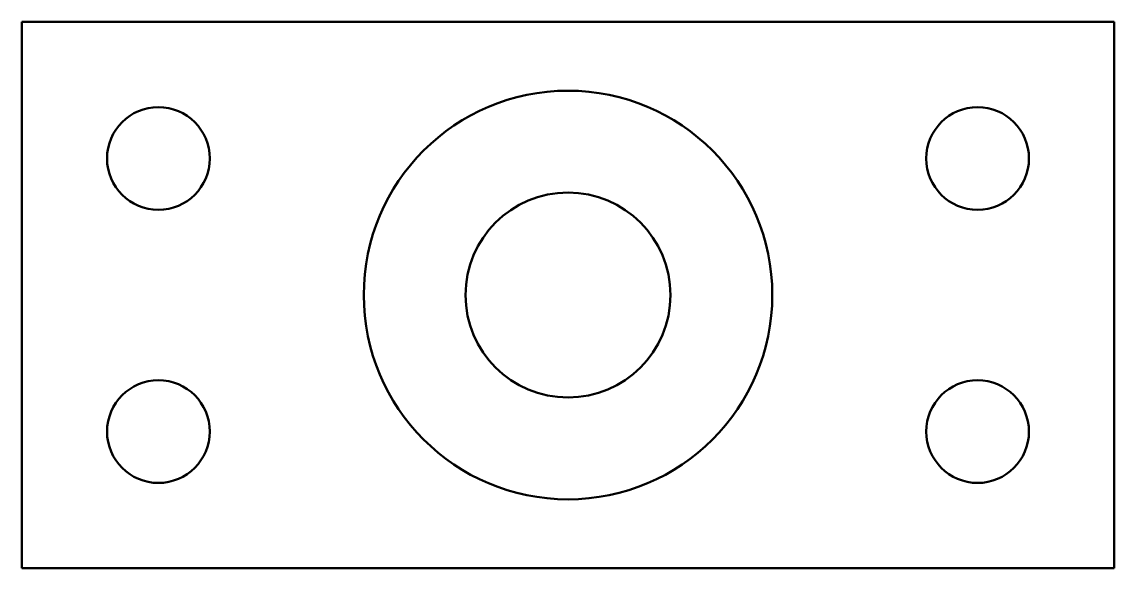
# Model space of a CAD drawing. Header units: inches. Extents: x 5.17 to 6.17, y 4.51 to 5.01.
import ezdxf

# ---------------------------------------------------------------- set-up
doc = ezdxf.new("R2010")
doc.units = ezdxf.units.IN
doc.header["$MEASUREMENT"] = 0
doc.layers.add('Visible (ANSI)', color=7, linetype='Continuous', lineweight=50)

msp = doc.modelspace()

# ---------------------------------------------------------------- linework, layer by layer
at = {"layer": 'Visible (ANSI)'}
for p, q in [((5.175, 5.0067), (6.175, 5.0067)), ((5.175, 4.5067), (5.175, 5.0067)), ((6.175, 5.0067), (6.175, 4.5067)), ((6.175, 4.5067), (5.175, 4.5067))]:
    msp.add_line(p, q, dxfattribs=at)
for centre, radius in [((5.675, 4.7567), 0.187), ((5.3, 4.8817), 0.047), ((6.05, 4.8817), 0.047), ((5.675, 4.7567), 0.0938), ((5.3, 4.6317), 0.047), ((6.05, 4.6317), 0.047)]:
    msp.add_circle(centre, radius, dxfattribs=at)

doc.saveas('drawing.dxf')
